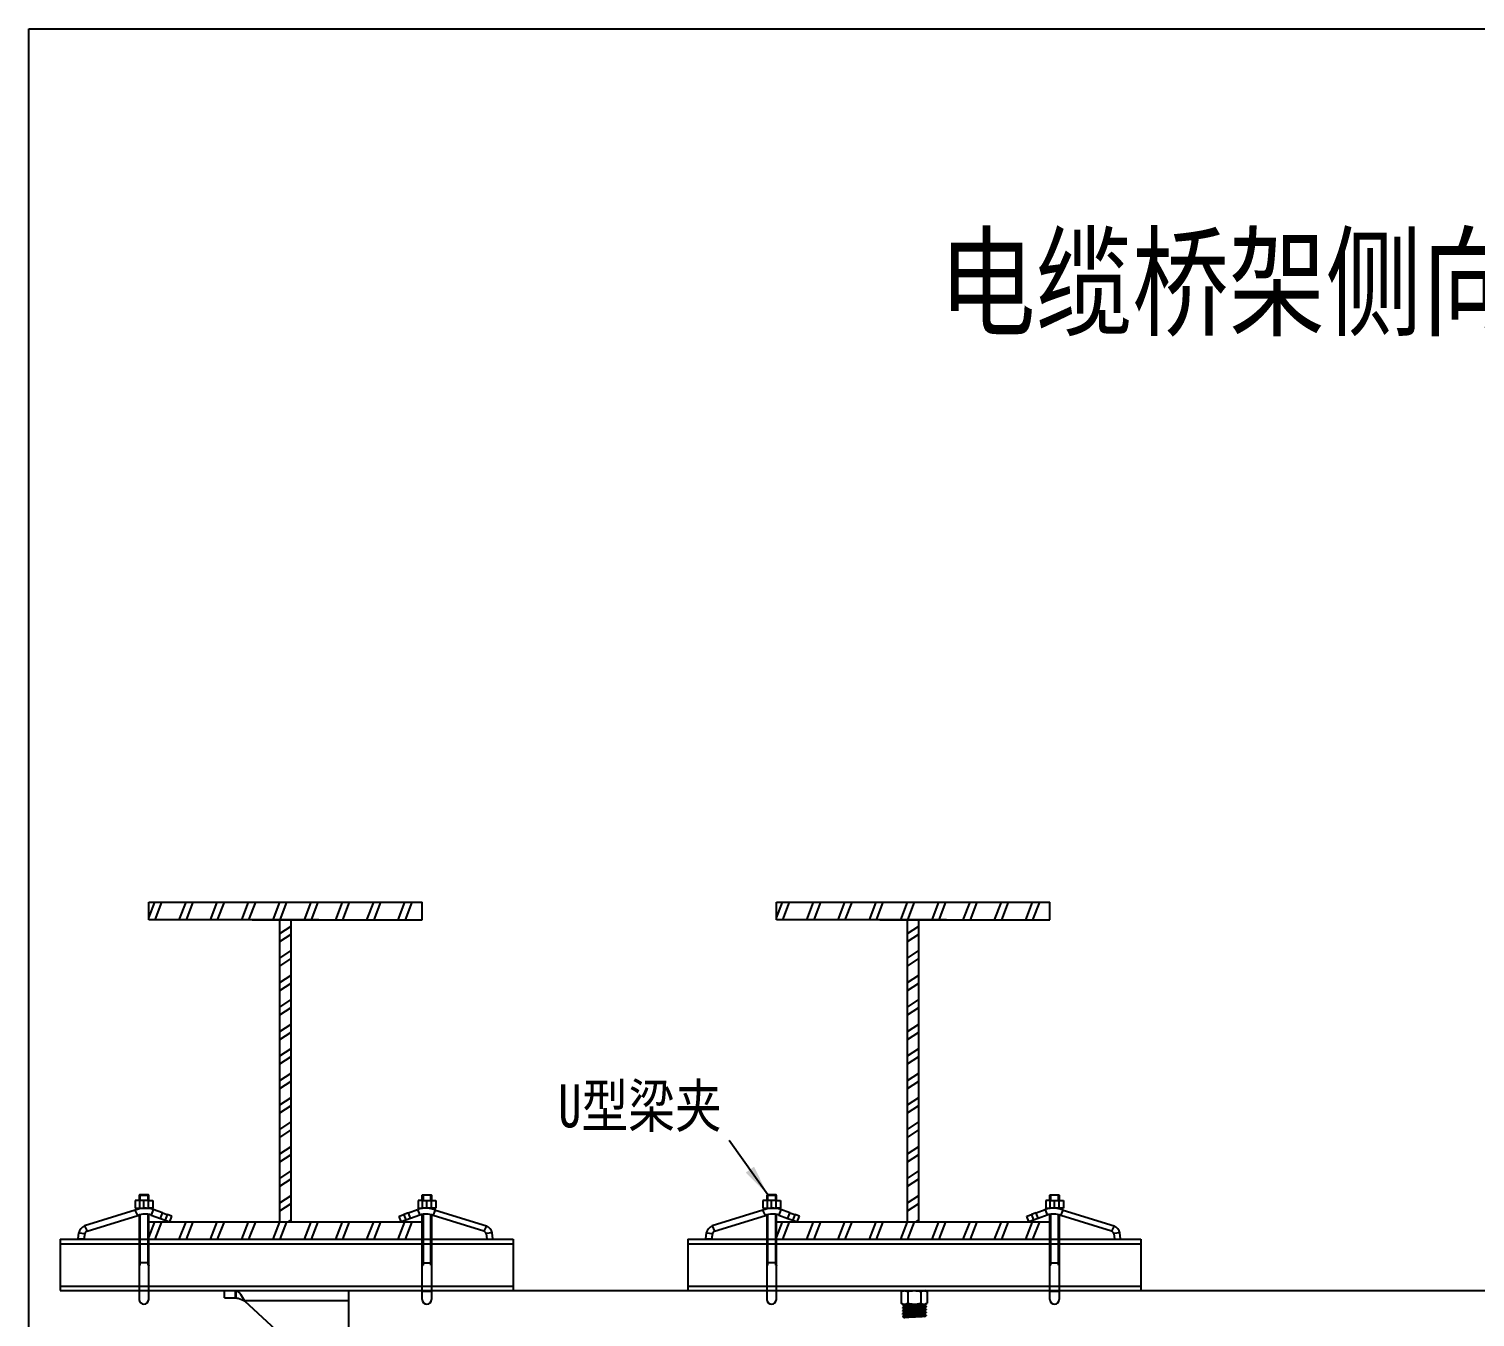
# Model space of a CAD drawing. Extents: x -1396510 to 1250330, y -1892470 to 1623980.
# Drawn here: x -1173858 to -1169156, y -60942 to -56752 of the extents above; entities that cross this region are included whole.
import ezdxf

# ---------------------------------------------------------------- set-up
doc = ezdxf.new("R2010")
doc.units = 0
doc.header["$LTSCALE"] = 1000
doc.header["$MEASUREMENT"] = 0
doc.layers.add('BZ', color=2, linetype='Continuous')
doc.layers.add('walraven', color=7, linetype='Continuous')
doc.styles.add('HZ', font='hz100.shx', dxfattribs={"width": 0.7, "bigfont": 'h-z.shx'})
doc.styles.get("Standard").update_dxf_attribs({"font": 'gbenor.shx', "bigfont": 'gbcbig.shx'})
doc.dimstyles.get("Standard").update_dxf_attribs({"dimscale": 100, "dimtxt": 3.5, "dimasz": 1, "dimexe": 2.5, "dimexo": 3, "dimgap": 1.5, "dimtad": 1, "dimdec": 0, "dimzin": 0, "dimdsep": 46, "dimtxsty": 'Standard', "dimblk": 'ARCHTICK', "dimcen": 0.09, "dimadec": 0, "dimazin": 0, "dimtfac": 1, "dimtdec": 0, "dimtix": 1, "dimtmove": 2, "dimatfit": 3, "dimfxl": 0, "dimtolj": 1, "dimtzin": 0, "dimarcsym": 0})

# ---------------------------------------------------------------- blocks, each defined once
blk = doc.blocks.new('_ArchTick')
at = {"color": 0, "linetype": 'ByBlock', "const_width": 0.4}
blk.add_lwpolyline([(-0.5, -0.5), (0.5, 0.5)], dxfattribs=at)

msp = doc.modelspace()

# ---------------------------------------------------------------- linework, layer by layer
for p, q in [((-1173468.2, -59643.4), (-1173448.7, -59592.7)), ((-1173468.2, -59592.7), (-1172578.9, -59592.7)), ((-1173468.2, -59649.7), (-1173468.2, -59592.7)), ((-1173447.4, -59649.7), (-1173425.5, -59592.7)), ((-1173368.9, -59649.7), (-1173346.9, -59592.7)), ((-1173345.7, -59649.7), (-1173323.8, -59592.7)), ((-1173267.1, -59649.7), (-1173245.2, -59592.7)), ((-1173244, -59649.7), (-1173222.1, -59592.7)), ((-1173165.4, -59649.7), (-1173143.5, -59592.7)), ((-1173142.3, -59649.7), (-1173120.3, -59592.7)), ((-1173063.7, -59649.7), (-1173041.8, -59592.7)), ((-1173040.5, -59649.7), (-1173018.6, -59592.7)), ((-1172962, -59649.7), (-1172940, -59592.7)), ((-1172938.8, -59649.7), (-1172916.9, -59592.7)), ((-1172860.2, -59649.7), (-1172838.3, -59592.7)), ((-1172837.1, -59649.7), (-1172815.2, -59592.7)), ((-1172758.5, -59649.7), (-1172736.6, -59592.7)), ((-1172735.4, -59649.7), (-1172713.4, -59592.7)), ((-1172656.8, -59649.7), (-1172634.9, -59592.7)), ((-1172633.6, -59649.7), (-1172611.7, -59592.7)), ((-1172578.9, -59649.7), (-1172578.9, -59592.7)), ((-1171427.5, -59643.4), (-1171408, -59592.7)), ((-1171427.5, -59592.7), (-1170538.3, -59592.7)), ((-1171427.5, -59649.7), (-1171427.5, -59592.7)), ((-1171406.8, -59649.7), (-1171384.8, -59592.7)), ((-1171328.2, -59649.7), (-1171306.3, -59592.7)), ((-1171305, -59649.7), (-1171283.1, -59592.7)), ((-1171226.5, -59649.7), (-1171204.6, -59592.7)), ((-1171203.3, -59649.7), (-1171181.4, -59592.7)), ((-1171124.8, -59649.7), (-1171102.8, -59592.7)), ((-1171101.6, -59649.7), (-1171079.7, -59592.7)), ((-1171023, -59649.7), (-1171001.1, -59592.7)), ((-1170999.9, -59649.7), (-1170977.9, -59592.7)), ((-1170921.3, -59649.7), (-1170899.4, -59592.7)), ((-1170898.1, -59649.7), (-1170876.2, -59592.7)), ((-1170819.6, -59649.7), (-1170797.7, -59592.7)), ((-1170796.4, -59649.7), (-1170774.5, -59592.7)), ((-1170717.9, -59649.7), (-1170695.9, -59592.7)), ((-1170694.7, -59649.7), (-1170672.8, -59592.7)), ((-1170616.1, -59649.7), (-1170594.2, -59592.7)), ((-1170593, -59649.7), (-1170571.1, -59592.7)), ((-1170538.3, -59649.7), (-1170538.3, -59592.7)), ((-1173041.8, -60632.1), (-1173041.8, -59649.7)), ((-1173005.3, -60632.1), (-1173005.3, -59649.7)), ((-1171001.1, -60632.1), (-1171001.1, -59649.7)), ((-1170964.6, -60632.1), (-1170964.6, -59649.7)), ((-1173041.8, -59694.7), (-1173005.3, -59670.7)), ((-1173041.8, -59720.6), (-1173005.3, -59696.5)), ((-1171001.1, -59694.7), (-1170964.6, -59670.7)), ((-1171001.1, -59720.6), (-1170964.6, -59696.5)), ((-1173041.8, -59774.3), (-1173005.3, -59750.3)), ((-1171001.1, -59774.3), (-1170964.6, -59750.3)), ((-1173041.8, -59800.2), (-1173005.3, -59776.1)), ((-1171001.1, -59800.2), (-1170964.6, -59776.1)), ((-1173041.8, -59854), (-1173005.3, -59829.9)), ((-1173041.8, -59879.8), (-1173005.3, -59855.7)), ((-1171001.1, -59854), (-1170964.6, -59829.9)), ((-1171001.1, -59879.8), (-1170964.6, -59855.7)), ((-1173041.8, -59933.6), (-1173005.3, -59909.5)), ((-1173041.8, -59959.4), (-1173005.3, -59935.3)), ((-1171001.1, -59933.6), (-1170964.6, -59909.5)), ((-1171001.1, -59959.4), (-1170964.6, -59935.3)), ((-1173041.8, -60013.2), (-1173005.3, -59989.1)), ((-1171001.1, -60013.2), (-1170964.6, -59989.1)), ((-1173041.8, -60039), (-1173005.3, -60015)), ((-1171001.1, -60039), (-1170964.6, -60015)), ((-1173041.8, -60092.8), (-1173005.3, -60068.7)), ((-1171001.1, -60092.8), (-1170964.6, -60068.7)), ((-1173041.8, -60118.6), (-1173005.3, -60094.6)), ((-1171001.1, -60118.6), (-1170964.6, -60094.6)), ((-1173041.8, -60172.4), (-1173005.3, -60148.3)), ((-1173041.8, -60198.2), (-1173005.3, -60174.2)), ((-1171001.1, -60172.4), (-1170964.6, -60148.3)), ((-1171001.1, -60198.2), (-1170964.6, -60174.2)), ((-1173041.8, -60252), (-1173005.3, -60227.9)), ((-1171001.1, -60252), (-1170964.6, -60227.9)), ((-1173041.8, -60277.9), (-1173005.3, -60253.8)), ((-1171001.1, -60277.9), (-1170964.6, -60253.8)), ((-1173041.8, -60331.6), (-1173005.3, -60307.5)), ((-1171001.1, -60331.6), (-1170964.6, -60307.5)), ((-1173041.8, -60357.5), (-1173005.3, -60333.4)), ((-1171001.1, -60357.5), (-1170964.6, -60333.4)), ((-1173041.8, -60411.2), (-1173005.3, -60387.2)), ((-1173041.8, -60437.1), (-1173005.3, -60413)), ((-1171001.1, -60411.2), (-1170964.6, -60387.2)), ((-1171001.1, -60437.1), (-1170964.6, -60413)), ((-1173041.8, -60490.8), (-1173005.3, -60466.8)), ((-1171001.1, -60490.8), (-1170964.6, -60466.8)), ((-1173041.8, -60516.7), (-1173005.3, -60492.6)), ((-1171001.1, -60516.7), (-1170964.6, -60492.6)), ((-1173041.8, -60570.4), (-1173005.3, -60546.4)), ((-1171001.1, -60570.4), (-1170964.6, -60546.4)), ((-1173041.8, -60596.3), (-1173005.3, -60572.2)), ((-1171001.1, -60596.3), (-1170964.6, -60572.2)), ((-1173468.2, -60632.1), (-1172578.9, -60632.1)), ((-1173468.2, -60682.7), (-1173448.7, -60632.1)), ((-1173447.4, -60689.1), (-1173425.5, -60632.1)), ((-1173368.9, -60689.1), (-1173346.9, -60632.1)), ((-1173345.7, -60689.1), (-1173323.8, -60632.1)), ((-1173267.1, -60689.1), (-1173245.2, -60632.1)), ((-1173244, -60689.1), (-1173222.1, -60632.1)), ((-1173165.4, -60689.1), (-1173143.5, -60632.1)), ((-1173142.3, -60689.1), (-1173120.3, -60632.1)), ((-1173063.7, -60689.1), (-1173041.8, -60632.1)), ((-1173040.5, -60689.1), (-1173018.6, -60632.1)), ((-1173014.5, -60632.1), (-1173005.3, -60626)), ((-1172962, -60689.1), (-1172940, -60632.1)), ((-1172938.8, -60689.1), (-1172916.9, -60632.1)), ((-1172860.2, -60689.1), (-1172838.3, -60632.1)), ((-1172837.1, -60689.1), (-1172815.2, -60632.1)), ((-1172758.5, -60689.1), (-1172736.6, -60632.1)), ((-1172735.4, -60689.1), (-1172713.4, -60632.1)), ((-1172656.8, -60689.1), (-1172634.9, -60632.1)), ((-1172633.6, -60689.1), (-1172611.7, -60632.1)), ((-1171427.5, -60632.1), (-1170538.3, -60632.1)), ((-1171427.5, -60682.7), (-1171408, -60632.1)), ((-1171406.8, -60689.1), (-1171384.8, -60632.1)), ((-1171328.2, -60689.1), (-1171306.3, -60632.1)), ((-1171305, -60689.1), (-1171283.1, -60632.1)), ((-1171226.5, -60689.1), (-1171204.6, -60632.1)), ((-1171203.3, -60689.1), (-1171181.4, -60632.1)), ((-1171124.8, -60689.1), (-1171102.8, -60632.1)), ((-1171101.6, -60689.1), (-1171079.7, -60632.1)), ((-1171023, -60689.1), (-1171001.1, -60632.1)), ((-1170999.9, -60689.1), (-1170977.9, -60632.1)), ((-1170973.8, -60632.1), (-1170964.6, -60626)), ((-1170921.3, -60689.1), (-1170899.4, -60632.1)), ((-1170898.1, -60689.1), (-1170876.2, -60632.1)), ((-1170819.6, -60689.1), (-1170797.7, -60632.1)), ((-1170796.4, -60689.1), (-1170774.5, -60632.1)), ((-1170717.9, -60689.1), (-1170695.9, -60632.1)), ((-1170694.7, -60689.1), (-1170672.8, -60632.1)), ((-1170616.1, -60689.1), (-1170594.2, -60632.1)), ((-1170593, -60689.1), (-1170571.1, -60632.1))]:
    msp.add_line(p, q)
at = {"linetype": 'Continuous'}
for p, q in [((-1173756.2, -60689.1), (-1172283.5, -60689.1)), ((-1171715.6, -60689.1), (-1170242.8, -60689.1)), ((-1173756.2, -60703.3), (-1172283.5, -60703.3)), ((-1171715.6, -60703.3), (-1170242.8, -60703.3)), ((-1173756.2, -60841.8), (-1172283.5, -60841.8)), ((-1171715.6, -60841.8), (-1170242.8, -60841.8)), ((-1173756.2, -60856), (-1172283.5, -60856)), ((-1173222.2, -60879.8), (-1173222.2, -60856)), ((-1173222.2, -60856), (-1172817.6, -60856)), ((-1173222.2, -60879.8), (-1173185.7, -60879.8)), ((-1173185.7, -60879.8), (-1173185.7, -60856)), ((-1173183.7, -60879.9), (-1173183.7, -60856.2)), ((-1173156.6, -60889.3), (-1172937.3, -61091.1)), ((-1172817.6, -60889.3), (-1173156.6, -60889.3)), ((-1172817.6, -61038.6), (-1172817.6, -60856)), ((-1171715.6, -60856), (-1170242.8, -60856)), ((-1171021.5, -60859.3), (-1171015.8, -60856)), ((-1171021.5, -60859.3), (-1171021.5, -60896.7)), ((-1171015.8, -60856), (-1170942.6, -60856)), ((-1171000.4, -60859.3), (-1171000.4, -60896.7)), ((-1170958, -60859.3), (-1170958, -60896.7)), ((-1170945.7, -60856.3), (-1170945.7, -60856)), ((-1170936.9, -60859.3), (-1170942.6, -60856)), ((-1170936.9, -60859.3), (-1170936.9, -60896.7)), ((-1171015.8, -60900), (-1171021.5, -60896.7)), ((-1171017, -60932.2), (-1171017.1, -60932.1)), ((-1171013.2, -60900), (-1171016.7, -60902)), ((-1171016.7, -60902), (-1171016.7, -60902.1)), ((-1171016.7, -60902.1), (-1171016.7, -60903.3)), ((-1171016.7, -60903.4), (-1171016.7, -60903.3)), ((-1171016.7, -60903.4), (-1171011.5, -60906.4)), ((-1171011.5, -60908.5), (-1171016.7, -60911.5)), ((-1171016.7, -60911.5), (-1171016.7, -60911.6)), ((-1171016.7, -60911.6), (-1171016.7, -60912.8)), ((-1171016.7, -60912.9), (-1171016.7, -60912.8)), ((-1171016.7, -60912.9), (-1171011.5, -60915.9)), ((-1171011.5, -60918), (-1171016.7, -60921)), ((-1171016.7, -60921), (-1171016.7, -60921.1)), ((-1171016.7, -60921.1), (-1171016.7, -60922.3)), ((-1171016.7, -60922.4), (-1171016.7, -60922.3)), ((-1171016.7, -60922.4), (-1171011.5, -60925.4)), ((-1171011.5, -60927.6), (-1171016.7, -60930.6)), ((-1171016.7, -60930.6), (-1171016.7, -60930.7)), ((-1171016.7, -60930.7), (-1171016.7, -60931.8)), ((-1171016.7, -60932), (-1171016.7, -60931.8)), ((-1171016.7, -60932), (-1171011.5, -60934.9)), ((-1171011.5, -60937.1), (-1171016.7, -60940.1)), ((-1171011.6, -60906.3), (-1171011.6, -60908.6)), ((-1171011.6, -60915.8), (-1171011.6, -60918.2)), ((-1171011.6, -60921.5), (-1171011.3, -60921.5)), ((-1171011.6, -60925.3), (-1171011.6, -60927.7)), ((-1171011.6, -60934.8), (-1171011.6, -60937.2)), ((-1171011.3, -60937), (-1171011.5, -60937.1)), ((-1170945.9, -60911.1), (-1170946, -60911.2)), ((-1170945.9, -60901.6), (-1170940.7, -60898.6)), ((-1170940.7, -60906.8), (-1170945.9, -60903.8)), ((-1170945.9, -60911.1), (-1170940.7, -60908.2)), ((-1170940.7, -60916.3), (-1170945.9, -60913.3)), ((-1170945.9, -60920.7), (-1170940.7, -60917.7)), ((-1170940.7, -60925.8), (-1170945.9, -60922.8)), ((-1170945.9, -60930.2), (-1170940.7, -60927.2)), ((-1170940.7, -60935.3), (-1170945.9, -60932.3)), ((-1170945.9, -60939.7), (-1170940.7, -60936.7)), ((-1170945.7, -60903.9), (-1170945.7, -60901.5)), ((-1170945.7, -60913.4), (-1170945.7, -60911)), ((-1170945.7, -60922.9), (-1170945.7, -60920.5)), ((-1170945.7, -60932.4), (-1170945.7, -60930.1)), ((-1170942.6, -60900), (-1170936.9, -60896.7)), ((-1170940.7, -60906.8), (-1170940.6, -60906.9)), ((-1170940.7, -60908.2), (-1170940.6, -60908.1)), ((-1170940.7, -60916.3), (-1170940.6, -60916.4)), ((-1170940.7, -60917.7), (-1170940.6, -60917.6)), ((-1170940.7, -60925.8), (-1170940.6, -60925.9)), ((-1170940.7, -60927.2), (-1170940.6, -60927.1)), ((-1170940.7, -60935.3), (-1170940.6, -60935.4)), ((-1170940.7, -60936.7), (-1170940.6, -60936.6)), ((-1170940.6, -60906.9), (-1170940.6, -60908.1)), ((-1170940.6, -60916.4), (-1170940.6, -60917.6)), ((-1170940.6, -60925.9), (-1170940.6, -60927.1)), ((-1170940.6, -60935.4), (-1170940.6, -60936.6)), ((-1171016.7, -60940.1), (-1171016.7, -60940.2)), ((-1171016.7, -60940.2), (-1171016.7, -60941.4)), ((-1171016.7, -60941.5), (-1171016.7, -60941.4)), ((-1171016.7, -60941.5), (-1171011.5, -60944.5)), ((-1170945.7, -60942), (-1170945.7, -60939.6))]:
    msp.add_line(p, q, dxfattribs=at)
at = {"color": 7}
for p, q in [((-1173756.2, -60689.1), (-1173756.2, -60856)), ((-1173468.2, -60689.1), (-1172578.9, -60689.1)), ((-1172283.5, -60689.1), (-1172283.5, -60856)), ((-1171715.6, -60689.1), (-1171715.6, -60856)), ((-1171427.5, -60689.1), (-1170538.3, -60689.1)), ((-1170242.8, -60689.1), (-1170242.8, -60856)), ((-1171015.8, -60900), (-1170942.6, -60900))]:
    msp.add_line(p, q, dxfattribs=at)
for points in [[(-1164141.9, -56752.5), (-1164141.9, -65906.6), (-1173857.6, -65906.6), (-1173857.6, -56752.5)], [(-1173857.6, -56752.5), (-1164141.9, -56752.5)]]:
    msp.add_lwpolyline(points)
at = {"linetype": 'Continuous'}
for centre, radius, start, end in [((-1173185.8, -60915.4), 35.6, 86.7289, 89.9589), ((-1171003.4, -61035.2), 104.4, 94.4466, 95.4488), ((-1171003.4, -61007.4), 105.2, 94.4523, 95.4224), ((-1171003.2, -61019.4), 107.7, 94.4567, 95.35), ((-1171010.9, -60883.5), 16.5, 262.5985, 263.3661), ((-1171009.8, -60922.8), 5.11, 103.4604, 104.3304), ((-1170946.8, -60909.1), 2.2, 287.9093, 289.044), ((-1170954.2, -60799.8), 108.2, 274.4571, 275.3372), ((-1170954.1, -60810.7), 106.8, 274.4562, 275.3759), ((-1170954.4, -60816.5), 110.6, 274.4593, 275.2731), ((-1170954.2, -60828.6), 108, 274.4571, 275.3429), ((-1171003.4, -61045.5), 105.2, 94.4523, 95.4224)]:
    msp.add_arc(centre, radius, start, end, dxfattribs=at)
for points in [[(-1173185.7, -60856), (-1173185.1, -60856), (-1173184.4, -60856.1), (-1173183.7, -60856.2)], [(-1171000.4, -60859.3), (-1170993.5, -60857.3), (-1170986.3, -60856), (-1170979.2, -60856)], [(-1170979.2, -60856), (-1170972.1, -60856), (-1170964.9, -60857.3), (-1170958, -60859.3)], [(-1171000.4, -60896.7), (-1170993.5, -60898.7), (-1170986.3, -60900), (-1170979.2, -60900)], [(-1170979.2, -60900), (-1170972.1, -60900), (-1170964.9, -60898.7), (-1170958, -60896.7)]]:
    msp.add_open_spline(points, degree=3, dxfattribs=at)
for points, knots in [([(-1173183.7, -60856.2), (-1173181.2, -60856.7), (-1173175.9, -60859.9), (-1173166.6, -60871.1), (-1173160.8, -60881.8), (-1173156.6, -60889.3)], [0, 0, 0, 0, 0.174571, 0.404229, 1, 1, 1, 1]), ([(-1173183.7, -60879.9), (-1173181.5, -60880), (-1173171.9, -60881.5), (-1173163.1, -60886), (-1173156.6, -60889.3)], [0, 0, 0, 0, 0.237273, 1, 1, 1, 1]), ([(-1171021.5, -60859.3), (-1171019.8, -60858.3), (-1171016.5, -60856.7), (-1171012.7, -60856), (-1171010.9, -60856)], [0, 0, 0, 0, 0.514931, 1, 1, 1, 1]), ([(-1171010.9, -60856), (-1171009.1, -60856), (-1171005.4, -60856.7), (-1171002, -60858.3), (-1171000.4, -60859.3)], [0, 0, 0, 0, 0.485069, 1, 1, 1, 1]), ([(-1170958, -60859.3), (-1170956.4, -60858.3), (-1170953, -60856.7), (-1170949.3, -60856), (-1170947.5, -60856)], [0, 0, 0, 0, 0.514931, 1, 1, 1, 1]), ([(-1170947.5, -60856), (-1170945.7, -60856), (-1170941.9, -60856.7), (-1170938.5, -60858.3), (-1170936.9, -60859.3)], [0, 0, 0, 0, 0.485069, 1, 1, 1, 1]), ([(-1171021.5, -60896.7), (-1171020.8, -60897.1), (-1171018.2, -60898.6), (-1171015.2, -60899.6), (-1171013, -60899.9)], [0, 0, 0, 0, 0.26074, 1, 1, 1, 1]), ([(-1171017.1, -60932.1), (-1171017.1, -60932), (-1171017, -60932), (-1171017, -60932), (-1171016.9, -60931.9)], [0, 0, 0, 0, 0.384576, 1, 1, 1, 1]), ([(-1171013.3, -60901.5), (-1171013.8, -60901.5), (-1171014.9, -60901.7), (-1171016.1, -60901.6), (-1171016.7, -60902)], [0, 0, 0, 0, 0.378482, 1, 1, 1, 1]), ([(-1171016.7, -60903.3), (-1171016.7, -60903.2), (-1171016.6, -60903.1), (-1171016.5, -60903.1), (-1171016.4, -60903.1)], [0, 0, 0, 0, 0.318595, 1, 1, 1, 1]), ([(-1171013.3, -60911), (-1171013.7, -60911), (-1171014.8, -60911.2), (-1171016.1, -60911.2), (-1171016.7, -60911.5)], [0, 0, 0, 0, 0.378727, 1, 1, 1, 1]), ([(-1171016.7, -60912.8), (-1171016.7, -60912.8), (-1171016.6, -60912.7), (-1171016.4, -60912.6), (-1171016.3, -60912.6)], [0, 0, 0, 0, 0.315177, 1, 1, 1, 1]), ([(-1171013.2, -60920.5), (-1171013.6, -60920.5), (-1171014.8, -60920.7), (-1171016, -60920.7), (-1171016.7, -60921)], [0, 0, 0, 0, 0.379378, 1, 1, 1, 1]), ([(-1171016.7, -60922.3), (-1171016.7, -60922.3), (-1171016.3, -60922), (-1171015.9, -60922), (-1171015.4, -60921.9)], [0, 0, 0, 0, 0.092798, 1, 1, 1, 1]), ([(-1171011.5, -60929.9), (-1171012.7, -60929.9), (-1171014.4, -60930.2), (-1171016.2, -60930.3), (-1171016.7, -60930.6)], [0, 0, 0, 0, 0.683777, 1, 1, 1, 1]), ([(-1171016.7, -60931.8), (-1171016.7, -60931.8), (-1171016.6, -60931.7), (-1171016.5, -60931.7), (-1171016.4, -60931.6)], [0, 0, 0, 0, 0.319044, 1, 1, 1, 1]), ([(-1171016.4, -60903.1), (-1171016.2, -60903), (-1171015.2, -60902.8), (-1171014.2, -60902.7), (-1171013.3, -60902.6)], [0, 0, 0, 0, 0.160696, 1, 1, 1, 1]), ([(-1171016.4, -60931.6), (-1171016.2, -60931.6), (-1171015.2, -60931.4), (-1171014.2, -60931.3), (-1171013.3, -60931.2)], [0, 0, 0, 0, 0.160861, 1, 1, 1, 1]), ([(-1171016.3, -60912.6), (-1171016.2, -60912.5), (-1171015.1, -60912.3), (-1171014.1, -60912.2), (-1171013.2, -60912.2)], [0, 0, 0, 0, 0.16229, 1, 1, 1, 1]), ([(-1171015.4, -60921.9), (-1171015.2, -60921.9), (-1171013.9, -60921.7), (-1171012.6, -60921.6), (-1171011.6, -60921.5)], [0, 0, 0, 0, 0.190958, 1, 1, 1, 1]), ([(-1170985.7, -60900), (-1170986.9, -60900.1), (-1170996.2, -60900.4), (-1171005.4, -60900.7), (-1171013.3, -60901.5)], [0.2020115, 0.2020115, 0.2020115, 0.2020115, 0.3099188, 1, 1, 1, 1]), ([(-1170978.7, -60909.2), (-1170982.2, -60909.4), (-1170993.8, -60909.9), (-1171005.4, -60910.2), (-1171013.3, -60911)], [0, 0, 0, 0, 0.309586, 1, 1, 1, 1]), ([(-1170978.7, -60937.8), (-1170982.3, -60937.9), (-1170993.8, -60938.4), (-1171005.4, -60938.8), (-1171013.3, -60939.5)], [0, 0, 0, 0, 0.309919, 1, 1, 1, 1]), ([(-1170978.7, -60918.8), (-1170982.2, -60918.9), (-1170993.7, -60919.4), (-1171005.3, -60919.7), (-1171013.2, -60920.5)], [0, 0, 0, 0, 0.308784, 1, 1, 1, 1]), ([(-1170946.4, -60901.8), (-1170947.8, -60902.1), (-1170952.1, -60902.4), (-1170959.9, -60903), (-1170970.2, -60903.5), (-1170981.7, -60904), (-1170992.8, -60904.5), (-1171001.1, -60905), (-1171006.3, -60905.4), (-1171009.2, -60905.6), (-1171010.5, -60905.9), (-1171011.6, -60906.1), (-1171011.6, -60906.3)], [0, 0, 0, 0, 0.068576, 0.194029, 0.359725, 0.543506, 0.720761, 0.867753, 0.923531, 0.964877, 0.99049, 1, 1, 1, 1]), ([(-1170946.1, -60911.2), (-1170947.4, -60911.7), (-1170951.4, -60911.9), (-1170958.9, -60912.5), (-1170969.3, -60913), (-1170980.9, -60913.5), (-1170992.2, -60914), (-1171000.8, -60914.5), (-1171006.2, -60914.9), (-1171009.1, -60915.1), (-1171010.5, -60915.4), (-1171011.6, -60915.6), (-1171011.6, -60915.8)], [0, 0, 0, 0, 0.061098, 0.182334, 0.347135, 0.532706, 0.713328, 0.863975, 0.921317, 0.963856, 0.990226, 1, 1, 1, 1]), ([(-1170947.7, -60921.1), (-1170952.5, -60921.7), (-1170961, -60922), (-1170973.2, -60922.7), (-1170984.2, -60923.2), (-1170994.5, -60923.7), (-1171002.1, -60924.1), (-1171006.9, -60924.5), (-1171009.4, -60924.7), (-1171010.6, -60925), (-1171011.6, -60925.1), (-1171011.6, -60925.3)], [0, 0, 0, 0, 0.226556, 0.394464, 0.573122, 0.741029, 0.877994, 0.929534, 0.967621, 0.99116, 1, 1, 1, 1]), ([(-1170947, -60930.5), (-1170951.4, -60931.2), (-1170959.6, -60931.5), (-1170971.7, -60932.1), (-1170982.9, -60932.6), (-1170993.6, -60933.2), (-1171001.6, -60933.6), (-1171006.6, -60934), (-1171009.3, -60934.2), (-1171010.6, -60934.5), (-1171011.6, -60934.6), (-1171011.6, -60934.8)], [0, 0, 0, 0, 0.210773, 0.377666, 0.558838, 0.731273, 0.873076, 0.926648, 0.966309, 0.990838, 1, 1, 1, 1]), ([(-1171011.5, -60902.5), (-1171009.5, -60902.3), (-1170998.6, -60901.7), (-1170987.6, -60901.3), (-1170978.7, -60900.9)], [0, 0, 0, 0, 0.184493, 1, 1, 1, 1]), ([(-1171011.2, -60908.4), (-1171011.3, -60908.4), (-1171011.4, -60908.5), (-1171011.5, -60908.5), (-1171011.5, -60908.5)], [0, 0, 0, 0, 0.569522, 1, 1, 1, 1]), ([(-1171011.5, -60912), (-1171009.5, -60911.8), (-1170998.6, -60911.2), (-1170987.6, -60910.8), (-1170978.7, -60910.4)], [0, 0, 0, 0, 0.184541, 1, 1, 1, 1]), ([(-1171011.1, -60917.9), (-1171011.1, -60917.9), (-1171011.3, -60918), (-1171011.4, -60918), (-1171011.5, -60918)], [0, 0, 0, 0, 0.585672, 1, 1, 1, 1]), ([(-1171010, -60927.2), (-1171010.2, -60927.2), (-1171010.7, -60927.3), (-1171011.2, -60927.4), (-1171011.5, -60927.6)], [0, 0, 0, 0, 0.353551, 1, 1, 1, 1]), ([(-1170978.7, -60928.3), (-1170981.9, -60928.4), (-1170992.9, -60928.9), (-1171003.8, -60929.3), (-1171011.5, -60929.9)], [0, 0, 0, 0, 0.297814, 1, 1, 1, 1]), ([(-1171011.5, -60931), (-1171009.5, -60930.9), (-1170998.6, -60930.2), (-1170987.6, -60929.8), (-1170978.7, -60929.5)], [0, 0, 0, 0, 0.184504, 1, 1, 1, 1]), ([(-1171011.3, -60921.5), (-1171009.3, -60921.4), (-1170998.4, -60920.7), (-1170987.5, -60920.3), (-1170978.7, -60920)], [0, 0, 0, 0, 0.186017, 1, 1, 1, 1]), ([(-1171009.2, -60936.6), (-1171009.4, -60936.6), (-1171010.1, -60936.8), (-1171010.9, -60936.8), (-1171011.3, -60937)], [0, 0, 0, 0, 0.341642, 1, 1, 1, 1]), ([(-1170945.7, -60903.9), (-1170945.7, -60904.1), (-1170946.9, -60904.2), (-1170948.2, -60904.5), (-1170951.1, -60904.8), (-1170956.5, -60905.2), (-1170965, -60905.6), (-1170976.2, -60906.2), (-1170987.8, -60906.7), (-1170998.2, -60907.2), (-1171005.8, -60907.8), (-1171009.9, -60908), (-1171011.2, -60908.4)], [0, 0, 0, 0, 0.009703, 0.035887, 0.07813, 0.135078, 0.284815, 0.464601, 0.649729, 0.81476, 0.937049, 1, 1, 1, 1]), ([(-1170945.7, -60913.4), (-1170945.7, -60913.6), (-1170946.8, -60913.7), (-1170948.2, -60914), (-1170951, -60914.3), (-1170956.2, -60914.7), (-1170964.6, -60915.1), (-1170975.6, -60915.6), (-1170987.1, -60916.2), (-1170997.5, -60916.7), (-1171005.3, -60917.2), (-1171009.5, -60917.5), (-1171011, -60917.9)], [0, 0, 0, 0, 0.009517, 0.035128, 0.076492, 0.132277, 0.279305, 0.456588, 0.640385, 0.806077, 0.931494, 1, 1, 1, 1]), ([(-1171010.9, -60900), (-1171009.1, -60900), (-1171005.4, -60899.3), (-1171002, -60897.7), (-1171000.4, -60896.7)], [0, 0, 0, 0, 0.485069, 1, 1, 1, 1]), ([(-1170945.8, -60923), (-1170945.9, -60923.2), (-1170946.9, -60923.3), (-1170948.5, -60923.6), (-1170951.1, -60923.8), (-1170956.1, -60924.2), (-1170963.9, -60924.6), (-1170974.4, -60925.1), (-1170985.4, -60925.6), (-1170997.3, -60926.2), (-1171005.5, -60926.5), (-1171010, -60927.2)], [0, 0, 0, 0, 0.011937, 0.038615, 0.07957, 0.133598, 0.274096, 0.443272, 0.620779, 0.785256, 1, 1, 1, 1]), ([(-1170945.7, -60932.4), (-1170945.7, -60932.6), (-1170946.7, -60932.8), (-1170947.9, -60933), (-1170950.4, -60933.3), (-1170955, -60933.6), (-1170962.5, -60934.1), (-1170972.6, -60934.6), (-1170983.4, -60935), (-1170995.7, -60935.7), (-1171004.2, -60936), (-1171009.2, -60936.6)], [0, 0, 0, 0, 0.008683, 0.031763, 0.069103, 0.119686, 0.254361, 0.420111, 0.597552, 0.765912, 1, 1, 1, 1]), ([(-1170978.7, -60900.9), (-1170975.1, -60900.8), (-1170967.6, -60900.5), (-1170960.1, -60900.2), (-1170956.2, -60900)], [0, 0, 0, 0, 0.3086406, 0.6513564, 0.6513564, 0.6513564, 0.6513564]), ([(-1170945.8, -60907.7), (-1170947.8, -60907.8), (-1170958.8, -60908.5), (-1170969.7, -60908.9), (-1170978.7, -60909.2)], [0, 0, 0, 0, 0.184553, 1, 1, 1, 1]), ([(-1170978.7, -60910.4), (-1170975.1, -60910.3), (-1170963.6, -60909.8), (-1170952, -60909.5), (-1170944.1, -60908.7)], [0, 0, 0, 0, 0.309073, 1, 1, 1, 1]), ([(-1170945.8, -60917.2), (-1170947.8, -60917.3), (-1170958.8, -60918), (-1170969.7, -60918.4), (-1170978.7, -60918.8)], [0, 0, 0, 0, 0.184509, 1, 1, 1, 1]), ([(-1170978.7, -60920), (-1170975.1, -60919.8), (-1170963.7, -60919.3), (-1170952.2, -60919), (-1170944.3, -60918.2)], [0, 0, 0, 0, 0.307895, 1, 1, 1, 1]), ([(-1170945.8, -60926.7), (-1170947.8, -60926.9), (-1170958.8, -60927.5), (-1170969.7, -60927.9), (-1170978.7, -60928.3)], [0, 0, 0, 0, 0.184619, 1, 1, 1, 1]), ([(-1170978.7, -60929.5), (-1170975.1, -60929.3), (-1170963.6, -60928.8), (-1170952.1, -60928.5), (-1170944.1, -60927.8)], [0, 0, 0, 0, 0.308711, 1, 1, 1, 1]), ([(-1170945.8, -60936.2), (-1170947.8, -60936.4), (-1170958.8, -60937), (-1170969.7, -60937.4), (-1170978.7, -60937.8)], [0, 0, 0, 0, 0.184538, 1, 1, 1, 1]), ([(-1170978.7, -60939), (-1170975.1, -60938.8), (-1170963.6, -60938.4), (-1170952.1, -60938), (-1170944.2, -60937.3)], [0, 0, 0, 0, 0.308641, 1, 1, 1, 1]), ([(-1170958, -60896.7), (-1170956.4, -60897.7), (-1170953, -60899.3), (-1170949.3, -60900), (-1170947.5, -60900)], [0, 0, 0, 0, 0.514931, 1, 1, 1, 1]), ([(-1170945.9, -60920.7), (-1170945.9, -60920.7), (-1170946.5, -60920.9), (-1170947.2, -60921), (-1170947.7, -60921.1)], [0, 0, 0, 0, 0.140461, 1, 1, 1, 1]), ([(-1170945.9, -60930.2), (-1170946, -60930.3), (-1170946.3, -60930.4), (-1170946.7, -60930.4), (-1170947, -60930.5)], [0, 0, 0, 0, 0.374139, 1, 1, 1, 1]), ([(-1170945.9, -60901.6), (-1170945.9, -60901.7), (-1170946.1, -60901.7), (-1170946.3, -60901.8), (-1170946.4, -60901.8)], [0, 0, 0, 0, 0.406881, 1, 1, 1, 1]), ([(-1170945.7, -60922.9), (-1170945.7, -60922.9), (-1170945.8, -60923), (-1170945.8, -60923), (-1170945.8, -60923)], [0, 0, 0, 0, 0.463467, 1, 1, 1, 1]), ([(-1170945.4, -60899.9), (-1170944.7, -60899.8), (-1170941.7, -60899.2), (-1170938.9, -60897.9), (-1170936.9, -60896.7)], [0, 0, 0, 0, 0.241319, 1, 1, 1, 1]), ([(-1170944.3, -60918.2), (-1170943.8, -60918.2), (-1170942.6, -60918), (-1170941.3, -60918.1), (-1170940.7, -60917.7)], [0, 0, 0, 0, 0.380051, 1, 1, 1, 1]), ([(-1170941, -60926.1), (-1170941.2, -60926.2), (-1170942.3, -60926.4), (-1170943.4, -60926.5), (-1170944.3, -60926.6)], [0, 0, 0, 0, 0.163149, 1, 1, 1, 1]), ([(-1170941, -60907.1), (-1170941.2, -60907.1), (-1170942.2, -60907.3), (-1170943.3, -60907.4), (-1170944.2, -60907.5)], [0, 0, 0, 0, 0.163341, 1, 1, 1, 1]), ([(-1170944.2, -60937.3), (-1170943.7, -60937.2), (-1170942.6, -60937.1), (-1170941.3, -60937.1), (-1170940.7, -60936.7)], [0, 0, 0, 0, 0.379512, 1, 1, 1, 1]), ([(-1170944.1, -60908.7), (-1170943.7, -60908.7), (-1170942.5, -60908.5), (-1170941.3, -60908.5), (-1170940.7, -60908.2)], [0, 0, 0, 0, 0.379133, 1, 1, 1, 1]), ([(-1170941, -60916.6), (-1170941.1, -60916.6), (-1170942.2, -60916.9), (-1170943.2, -60917), (-1170944.1, -60917)], [0, 0, 0, 0, 0.159053, 1, 1, 1, 1]), ([(-1170944.1, -60927.8), (-1170943.7, -60927.7), (-1170942.6, -60927.5), (-1170941.3, -60927.6), (-1170940.7, -60927.2)], [0, 0, 0, 0, 0.379419, 1, 1, 1, 1]), ([(-1170941, -60935.6), (-1170941.1, -60935.7), (-1170942.2, -60935.9), (-1170943.3, -60936), (-1170944.1, -60936.1)], [0, 0, 0, 0, 0.159502, 1, 1, 1, 1]), ([(-1170940.6, -60906.9), (-1170940.6, -60906.9), (-1170940.8, -60907), (-1170940.9, -60907.1), (-1170941, -60907.1)], [0, 0, 0, 0, 0.314295, 1, 1, 1, 1]), ([(-1170940.6, -60916.4), (-1170940.6, -60916.4), (-1170940.7, -60916.5), (-1170940.9, -60916.6), (-1170941, -60916.6)], [0, 0, 0, 0, 0.319254, 1, 1, 1, 1]), ([(-1170940.6, -60925.9), (-1170940.6, -60926), (-1170940.8, -60926.1), (-1170940.9, -60926.1), (-1170941, -60926.1)], [0, 0, 0, 0, 0.312916, 1, 1, 1, 1]), ([(-1170940.6, -60935.4), (-1170940.6, -60935.5), (-1170940.8, -60935.6), (-1170940.9, -60935.6), (-1170941, -60935.6)], [0, 0, 0, 0, 0.318137, 1, 1, 1, 1]), ([(-1171013.3, -60939.5), (-1171013.8, -60939.6), (-1171014.9, -60939.7), (-1171016.1, -60939.7), (-1171016.7, -60940.1)], [0, 0, 0, 0, 0.378482, 1, 1, 1, 1]), ([(-1171016.7, -60941.4), (-1171016.7, -60941.3), (-1171016.6, -60941.2), (-1171016.5, -60941.2), (-1171016.4, -60941.2)], [0, 0, 0, 0, 0.318595, 1, 1, 1, 1]), ([(-1171016.4, -60941.2), (-1171016.2, -60941.1), (-1171015.2, -60940.9), (-1171014.2, -60940.8), (-1171013.3, -60940.7)], [0, 0, 0, 0, 0.160696, 1, 1, 1, 1]), ([(-1170946.4, -60939.9), (-1170947.8, -60940.2), (-1170952.1, -60940.5), (-1170959.9, -60941.1), (-1170970.2, -60941.6), (-1170981.7, -60942.1), (-1170992.8, -60942.6), (-1171001.1, -60943.1), (-1171006.3, -60943.5), (-1171009.2, -60943.7), (-1171010.5, -60944), (-1171011.6, -60944.1), (-1171011.6, -60944.3)], [0, 0, 0, 0, 0.068576, 0.194029, 0.359725, 0.543506, 0.720761, 0.867753, 0.923531, 0.964877, 0.99049, 1, 1, 1, 1]), ([(-1171011.5, -60940.6), (-1171009.5, -60940.4), (-1170998.6, -60939.7), (-1170987.6, -60939.3), (-1170978.7, -60939)], [0, 0, 0, 0, 0.184493, 1, 1, 1, 1]), ([(-1170945.9, -60939.7), (-1170945.9, -60939.7), (-1170946.1, -60939.8), (-1170946.3, -60939.9), (-1170946.4, -60939.9)], [0, 0, 0, 0, 0.406881, 1, 1, 1, 1])]:
    msp.add_open_spline(points, degree=3, knots=knots, dxfattribs=at)
at = {"layer": 'BZ'}
msp.add_line((-1173670.3, -60856), (-1164251, -60856), dxfattribs=at)
at = {"layer": 'walraven'}
for p, q in [((-1172915.3, -59649.7), (-1173468.2, -59649.7)), ((-1173131.8, -59649.7), (-1172578.9, -59649.7)), ((-1170874.6, -59649.7), (-1171427.5, -59649.7)), ((-1171091.1, -59649.7), (-1170538.3, -59649.7))]:
    msp.add_line(p, q, dxfattribs=at)
at = {"layer": 'walraven', "color": 7, "linetype": 'Continuous'}
for p, q in [((-1173496.8, -60543.9), (-1173498.7, -60545.8)), ((-1173498.7, -60545.8), (-1173498.7, -60562.8)), ((-1173470.1, -60543.9), (-1173496.8, -60543.9)), ((-1173468.2, -60545.8), (-1173470.1, -60543.9)), ((-1173468.2, -60562.8), (-1173468.2, -60545.8)), ((-1172578.9, -60545.8), (-1172577, -60543.9)), ((-1172578.9, -60562.8), (-1172578.9, -60545.8)), ((-1172577, -60543.9), (-1172550.2, -60543.9)), ((-1172550.2, -60543.9), (-1172548.3, -60545.8)), ((-1172548.3, -60545.8), (-1172548.3, -60562.8)), ((-1171456.2, -60543.9), (-1171458.1, -60545.8)), ((-1171458.1, -60545.8), (-1171458.1, -60562.8)), ((-1171429.4, -60543.9), (-1171456.2, -60543.9)), ((-1171427.5, -60545.8), (-1171429.4, -60543.9)), ((-1171427.5, -60562.8), (-1171427.5, -60545.8)), ((-1170538.3, -60545.8), (-1170536.3, -60543.9)), ((-1170538.3, -60562.8), (-1170538.3, -60545.8)), ((-1170536.3, -60543.9), (-1170509.6, -60543.9)), ((-1170509.6, -60543.9), (-1170507.7, -60545.8)), ((-1170507.7, -60545.8), (-1170507.7, -60562.8)), ((-1173511.9, -60594.8), (-1173676.9, -60645.2)), ((-1173497.8, -60562.8), (-1173512.2, -60562.8)), ((-1173512.2, -60562.8), (-1173512.2, -60587.6)), ((-1173512.2, -60587.6), (-1173497.8, -60587.6)), ((-1173498.7, -60587.6), (-1173498.7, -60590.1)), ((-1173497.8, -60562.8), (-1173497.8, -60587.6)), ((-1173469.1, -60562.8), (-1173497.8, -60562.8)), ((-1173497.8, -60587.6), (-1173469.1, -60587.6)), ((-1173496.1, -60590.1), (-1173496.1, -60587.6)), ((-1173470.8, -60588.5), (-1173470.8, -60587.6)), ((-1173470.8, -60607.9), (-1173470.8, -60773.3)), ((-1173469.1, -60587.6), (-1173469.1, -60562.8)), ((-1173469.1, -60562.8), (-1173454.8, -60562.8)), ((-1173454.8, -60587.6), (-1173469.1, -60587.6)), ((-1173468.2, -60587.6), (-1173468.2, -60588.5)), ((-1173468.2, -60865.1), (-1173468.2, -60607.9)), ((-1173454.8, -60562.8), (-1173454.8, -60587.6)), ((-1173423.8, -60603), (-1173453.4, -60592.2)), ((-1173423.8, -60603), (-1173408.2, -60608.7)), ((-1173393.4, -60614.1), (-1173408.2, -60608.7)), ((-1172653.7, -60614.1), (-1172638.9, -60608.7)), ((-1172623.3, -60603), (-1172638.9, -60608.7)), ((-1172623.3, -60603), (-1172593.7, -60592.2)), ((-1172578, -60562.8), (-1172592.3, -60562.8)), ((-1172592.3, -60562.8), (-1172592.3, -60587.6)), ((-1172592.3, -60587.6), (-1172578, -60587.6)), ((-1172578.9, -60587.6), (-1172578.9, -60588.5)), ((-1172578.9, -60865.1), (-1172578.9, -60607.9)), ((-1172578, -60587.6), (-1172578, -60562.8)), ((-1172578, -60562.8), (-1172549.3, -60562.8)), ((-1172549.3, -60587.6), (-1172578, -60587.6)), ((-1172576.3, -60588.5), (-1172576.3, -60587.6)), ((-1172576.3, -60607.9), (-1172576.3, -60773.3)), ((-1172551, -60590.1), (-1172551, -60587.6)), ((-1172549.3, -60562.8), (-1172549.3, -60587.6)), ((-1172549.3, -60562.8), (-1172534.9, -60562.8)), ((-1172534.9, -60587.6), (-1172549.3, -60587.6)), ((-1172548.3, -60587.6), (-1172548.3, -60590.1)), ((-1172535.2, -60594.8), (-1172370.2, -60645.2)), ((-1172534.9, -60562.8), (-1172534.9, -60587.6)), ((-1171471.2, -60594.8), (-1171636.2, -60645.2)), ((-1171457.1, -60562.8), (-1171471.5, -60562.8)), ((-1171471.5, -60562.8), (-1171471.5, -60587.6)), ((-1171471.5, -60587.6), (-1171457.1, -60587.6)), ((-1171458.1, -60587.6), (-1171458.1, -60590.1)), ((-1171457.1, -60562.8), (-1171457.1, -60587.6)), ((-1171428.4, -60562.8), (-1171457.1, -60562.8)), ((-1171457.1, -60587.6), (-1171428.4, -60587.6)), ((-1171455.4, -60590.1), (-1171455.4, -60587.6)), ((-1171430.1, -60588.5), (-1171430.1, -60587.6)), ((-1171430.1, -60607.9), (-1171430.1, -60773.3)), ((-1171428.4, -60587.6), (-1171428.4, -60562.8)), ((-1171428.4, -60562.8), (-1171414.1, -60562.8)), ((-1171414.1, -60587.6), (-1171428.4, -60587.6)), ((-1171427.5, -60587.6), (-1171427.5, -60588.5)), ((-1171427.5, -60865.1), (-1171427.5, -60607.9)), ((-1171414.1, -60562.8), (-1171414.1, -60587.6)), ((-1171383.1, -60603), (-1171412.8, -60592.2)), ((-1171383.1, -60603), (-1171367.5, -60608.7)), ((-1171352.7, -60614.1), (-1171367.5, -60608.7)), ((-1170613, -60614.1), (-1170598.2, -60608.7)), ((-1170582.7, -60603), (-1170598.2, -60608.7)), ((-1170582.7, -60603), (-1170553, -60592.2)), ((-1170537.3, -60562.8), (-1170551.7, -60562.8)), ((-1170551.7, -60562.8), (-1170551.7, -60587.6)), ((-1170551.7, -60587.6), (-1170537.3, -60587.6)), ((-1170538.3, -60587.6), (-1170538.3, -60588.5)), ((-1170538.3, -60865.1), (-1170538.3, -60607.9)), ((-1170537.3, -60587.6), (-1170537.3, -60562.8)), ((-1170537.3, -60562.8), (-1170508.6, -60562.8)), ((-1170508.6, -60587.6), (-1170537.3, -60587.6)), ((-1170535.6, -60588.5), (-1170535.6, -60587.6)), ((-1170535.6, -60607.9), (-1170535.6, -60773.3)), ((-1170510.3, -60590.1), (-1170510.3, -60587.6)), ((-1170508.6, -60562.8), (-1170508.6, -60587.6)), ((-1170508.6, -60562.8), (-1170494.3, -60562.8)), ((-1170494.3, -60587.6), (-1170508.6, -60587.6)), ((-1170507.7, -60587.6), (-1170507.7, -60590.1)), ((-1170494.5, -60594.8), (-1170329.5, -60645.2)), ((-1170494.3, -60562.8), (-1170494.3, -60587.6)), ((-1173668.8, -60662.6), (-1173503.8, -60612.1)), ((-1173498.7, -60610.1), (-1173498.7, -60865.1)), ((-1173496.1, -60773.3), (-1173496.1, -60610.1)), ((-1173460, -60610.2), (-1173430.3, -60621)), ((-1173430.3, -60621), (-1173414.7, -60626.7)), ((-1173414.7, -60626.7), (-1173399.9, -60632.1)), ((-1173399.9, -60632.1), (-1173393.4, -60614.1)), ((-1172647.1, -60632.1), (-1172653.7, -60614.1)), ((-1172632.3, -60626.7), (-1172647.1, -60632.1)), ((-1172616.8, -60621), (-1172632.3, -60626.7)), ((-1172587.1, -60610.2), (-1172616.8, -60621)), ((-1172551, -60773.3), (-1172551, -60610.1)), ((-1172548.3, -60610.1), (-1172548.3, -60865.1)), ((-1172378.3, -60662.6), (-1172543.3, -60612.1)), ((-1171628.1, -60662.6), (-1171463.1, -60612.1)), ((-1171458.1, -60610.1), (-1171458.1, -60865.1)), ((-1171455.4, -60773.3), (-1171455.4, -60610.1)), ((-1171419.3, -60610.2), (-1171389.6, -60621)), ((-1171389.6, -60621), (-1171374.1, -60626.7)), ((-1171374.1, -60626.7), (-1171359.3, -60632.1)), ((-1171359.3, -60632.1), (-1171352.7, -60614.1)), ((-1170606.5, -60632.1), (-1170613, -60614.1)), ((-1170591.7, -60626.7), (-1170606.5, -60632.1)), ((-1170576.1, -60621), (-1170591.7, -60626.7)), ((-1170546.5, -60610.2), (-1170576.1, -60621)), ((-1170510.3, -60773.3), (-1170510.3, -60610.1)), ((-1170507.7, -60610.1), (-1170507.7, -60865.1)), ((-1170337.6, -60662.6), (-1170502.6, -60612.1)), ((-1173697.8, -60687.4), (-1173695.8, -60668.4)), ((-1173678.8, -60689.1), (-1173697.8, -60687.4)), ((-1173676.3, -60670.1), (-1173678.8, -60689.1)), ((-1172370.8, -60670.1), (-1172368.3, -60689.1)), ((-1172368.3, -60689.1), (-1172349.2, -60687.4)), ((-1172349.2, -60687.4), (-1172351.3, -60668.4)), ((-1171657.2, -60687.4), (-1171655.1, -60668.4)), ((-1171638.1, -60689.1), (-1171657.2, -60687.4)), ((-1171635.6, -60670.1), (-1171638.1, -60689.1)), ((-1170330.1, -60670.1), (-1170327.6, -60689.1)), ((-1170327.6, -60689.1), (-1170308.6, -60687.4)), ((-1170308.6, -60687.4), (-1170310.6, -60668.4)), ((-1173468.2, -60765.8), (-1173498.7, -60765.8)), ((-1173496.1, -60765.8), (-1173498.7, -60774.9)), ((-1173470.8, -60765.8), (-1173468.2, -60774.9)), ((-1172576.3, -60765.8), (-1172578.9, -60774.9)), ((-1172578.9, -60765.8), (-1172548.3, -60765.8)), ((-1172551, -60765.8), (-1172548.3, -60774.9)), ((-1171427.5, -60765.8), (-1171458.1, -60765.8)), ((-1171455.4, -60765.8), (-1171458.1, -60774.9)), ((-1171430.1, -60765.8), (-1171427.5, -60774.9)), ((-1170535.6, -60765.8), (-1170538.3, -60774.9)), ((-1170538.3, -60765.8), (-1170507.7, -60765.8)), ((-1170510.3, -60765.8), (-1170507.7, -60774.9)), ((-1173498.7, -60857.5), (-1173498.7, -60884.3)), ((-1173468.2, -60884.3), (-1173468.2, -60857.5)), ((-1172578.9, -60884.3), (-1172578.9, -60857.5)), ((-1172548.3, -60857.5), (-1172548.3, -60884.3)), ((-1171458.1, -60857.5), (-1171458.1, -60884.3)), ((-1171427.5, -60884.3), (-1171427.5, -60857.5)), ((-1170538.3, -60884.3), (-1170538.3, -60857.5)), ((-1170507.7, -60857.5), (-1170507.7, -60884.3))]:
    msp.add_line(p, q, dxfattribs=at)
at = {"layer": 'walraven', "color": 1, "linetype": 'Continuous'}
for p, q in [((-1173498.7, -60545.8), (-1173483.5, -60545.8)), ((-1173496.1, -60562.8), (-1173496.1, -60543.9)), ((-1173483.5, -60545.8), (-1173468.2, -60545.8)), ((-1173470.8, -60543.9), (-1173470.8, -60562.8)), ((-1172563.6, -60545.8), (-1172578.9, -60545.8)), ((-1172576.3, -60543.9), (-1172576.3, -60562.8)), ((-1172548.3, -60545.8), (-1172563.6, -60545.8)), ((-1172551, -60562.8), (-1172551, -60543.9)), ((-1171458.1, -60545.8), (-1171442.8, -60545.8)), ((-1171455.4, -60562.8), (-1171455.4, -60543.9)), ((-1171442.8, -60545.8), (-1171427.5, -60545.8)), ((-1171430.1, -60543.9), (-1171430.1, -60562.8)), ((-1170523, -60545.8), (-1170538.3, -60545.8)), ((-1170535.6, -60543.9), (-1170535.6, -60562.8)), ((-1170507.7, -60545.8), (-1170523, -60545.8)), ((-1170510.3, -60562.8), (-1170510.3, -60543.9)), ((-1173503.8, -60612.1), (-1173511.9, -60594.8)), ((-1173453.4, -60592.2), (-1173460, -60610.2)), ((-1173430.3, -60621), (-1173423.8, -60603)), ((-1173408.2, -60608.7), (-1173414.7, -60626.7)), ((-1172638.9, -60608.7), (-1172632.3, -60626.7)), ((-1172616.8, -60621), (-1172623.3, -60603)), ((-1172593.7, -60592.2), (-1172587.1, -60610.2)), ((-1172543.3, -60612.1), (-1172535.2, -60594.8)), ((-1171463.1, -60612.1), (-1171471.2, -60594.8)), ((-1171412.8, -60592.2), (-1171419.3, -60610.2)), ((-1171389.6, -60621), (-1171383.1, -60603)), ((-1171367.5, -60608.7), (-1171374.1, -60626.7)), ((-1170598.2, -60608.7), (-1170591.7, -60626.7)), ((-1170576.1, -60621), (-1170582.7, -60603)), ((-1170553, -60592.2), (-1170546.5, -60610.2)), ((-1170502.6, -60612.1), (-1170494.5, -60594.8)), ((-1173676.9, -60645.2), (-1173668.8, -60662.6)), ((-1172370.2, -60645.2), (-1172378.3, -60662.6)), ((-1171636.2, -60645.2), (-1171628.1, -60662.6)), ((-1170329.5, -60645.2), (-1170337.6, -60662.6)), ((-1173695.8, -60668.4), (-1173676.3, -60670.1)), ((-1172351.3, -60668.4), (-1172370.8, -60670.1)), ((-1171655.1, -60668.4), (-1171635.6, -60670.1)), ((-1170310.6, -60668.4), (-1170330.1, -60670.1)), ((-1172578.9, -60857.5), (-1172548.3, -60857.5)), ((-1170538.3, -60857.5), (-1170507.7, -60857.5))]:
    msp.add_line(p, q, dxfattribs=at)
at = {"layer": 'walraven', "color": 3, "linetype": 'Continuous'}
for p, q in [((-1173483.5, -60587.6), (-1173483.5, -60562.8)), ((-1172563.6, -60587.6), (-1172563.6, -60562.8)), ((-1171442.8, -60587.6), (-1171442.8, -60562.8)), ((-1170523, -60587.6), (-1170523, -60562.8))]:
    msp.add_line(p, q, dxfattribs=at)
at = {"layer": 'walraven', "color": 7, "linetype": 'Continuous'}
for centre, radius, start, end in [((-1173479.6, -60664.1), 76.5, 70.0001, 114.9998), ((-1173479.6, -60664.1), 57.4, 70.0001, 114.9998), ((-1172567.5, -60664.1), 76.5, 65.0002, 109.9999), ((-1172567.5, -60664.1), 57.4, 65.0002, 109.9999), ((-1171438.9, -60664.1), 76.5, 70.0001, 114.9998), ((-1171438.9, -60664.1), 57.4, 70.0001, 114.9998), ((-1170526.8, -60664.1), 76.5, 65.0002, 109.9999), ((-1170526.8, -60664.1), 57.4, 65.0002, 109.9999), ((-1173662.3, -60676.4), 34.4, 114.9998, 166.4695), ((-1173662.3, -60676.4), 34.4, 114.9998, 166.4695), ((-1172384.7, -60676.4), 34.4, 13.5305, 65.0002), ((-1171621.7, -60676.4), 34.4, 114.9998, 166.4695), ((-1171621.7, -60676.4), 34.4, 114.9998, 166.4695), ((-1170344.1, -60676.4), 34.4, 13.5305, 65.0002), ((-1173662.3, -60676.4), 15.3, 114.9998, 155.5036), ((-1172384.7, -60676.4), 15.3, 24.4964, 65.0002), ((-1171621.7, -60676.4), 15.3, 114.9998, 155.5036), ((-1170344.1, -60676.4), 15.3, 24.4964, 65.0002), ((-1173483.5, -60884.3), 15.3, 180, 0), ((-1172563.6, -60884.3), 15.3, 180, 0), ((-1171442.8, -60884.3), 15.3, 180, 0), ((-1170523, -60884.3), 15.3, 180, 0)]:
    msp.add_arc(centre, radius, start, end, dxfattribs=at)

# ---------------------------------------------------------------- texts
at = {"insert": (-1172137.2, -60185.4), "char_height": 139.392, "attachment_point": 1}
msp.add_mtext('{\\fSimSun|b0|i0|c134|p2;\\W0.8;U型梁夹}', dxfattribs=at)
at = {"layer": 'BZ', "insert": (-1170899, -57432.6), "char_height": 288, "attachment_point": 1, "style": 'HZ'}
msp.add_mtext('{\\fFangSong|b0|i0|c134|p49;\\W0.8;\\C7;电缆桥架侧向支撑（钢结构）}', dxfattribs=at)

# ---------------------------------------------------------------- leaders
at = {"color": 7}
msp.add_leader([(-1171455.4, -60543.9), (-1171581, -60367.4)], dimstyle='Standard', override={"dimgap": 100, "dimtad": 0}, dxfattribs=at)

doc.saveas('drawing.dxf')
